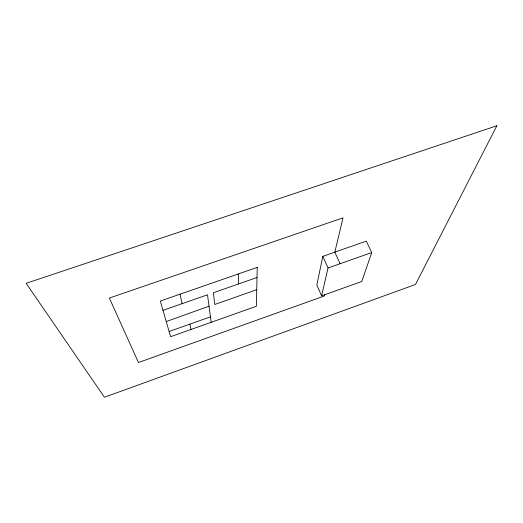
<?xml version="1.0" encoding="UTF-8"?>
<svg xmlns="http://www.w3.org/2000/svg" width="523" height="523" viewBox="0 0 523 523"><rect width="100%" height="100%" fill="white"/><g stroke="black" fill="none" stroke-linecap="round" stroke-linejoin="round"><path stroke-width="0.78" d="M322.815 256.348L316.84 285.035L321.606 295.868L361.798 281.485L371.729 252.576L366.296 241.142L322.815 256.348L328.045 267.979L321.606 295.868M324.685 294.416L324.312 295.985L138.471 362.524L109.359 298.051L343.023 217.856L334.812 252.151L340.094 263.729M166.236 321.547L209.037 306.216M169.119 331.484L210.462 316.846M256.741 289.703L214.724 304.484L213.384 292.736L257.015 277.491M328.045 267.979L371.729 252.576M162.98 310.342L207.507 294.789L211.187 322.299M180.023 294.201L182.115 303.66M189.875 324.136L190.993 329.47M238.272 273.967L238.606 283.924M257.244 267.377L256.362 306.256L170.635 336.701L160.286 301.052L257.244 267.377M496.85 125.755L415.497 284.479L104.43 397.245L26.15 283.329L496.85 125.755"/></g></svg>
